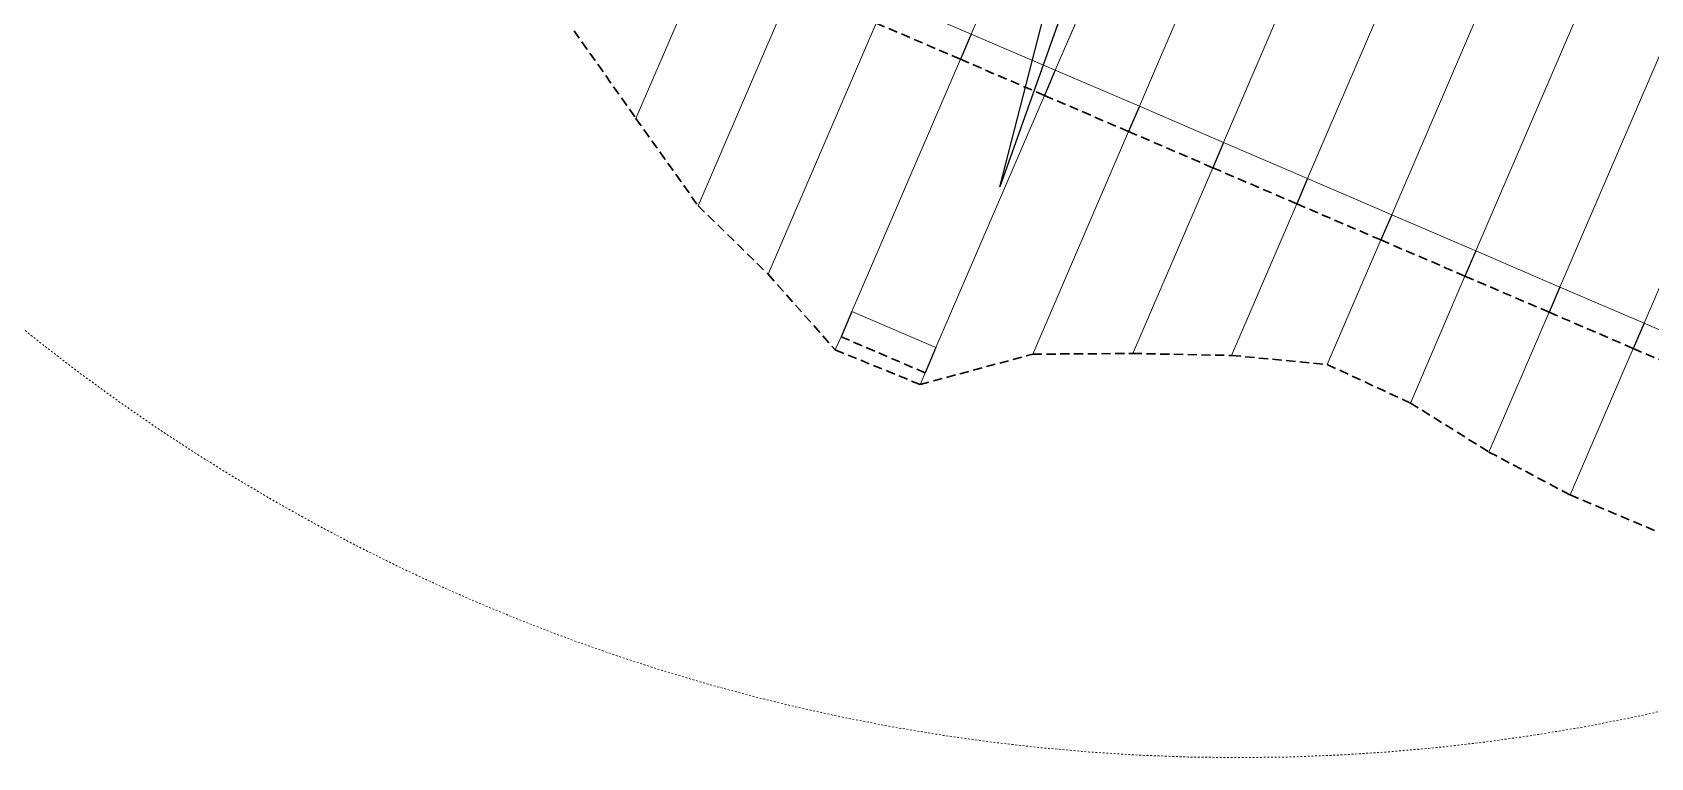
# Model space of a CAD drawing. Header units: metres. Extents: x 544752 to 548977, y 1840603 to 1844608.
# Drawn here: x 546510.7 to 546599.1, y 1842937.7 to 1842977.3 of the extents above; entities that cross this region are included whole.
import ezdxf

# ---------------------------------------------------------------- set-up
doc = ezdxf.new("R2010")
doc.units = ezdxf.units.M
doc.header["$MEASUREMENT"] = 0
doc.linetypes.add('ACAD_ISO02W100', pattern=[15, 12, -3])
doc.linetypes.add('Anordnung Grundriss$0$GESTRICHELT', pattern=[0.75, 0.5, -0.25])
doc.layers.add('Anordnung Grundriss$0$FBC-Windkraftstandort', color=7, linetype='Continuous')
for name, color, linetype, lineweight in [('C-ROAD-CORR', 5, 'Continuous', 0), ('C-ROAD-LINK', 150, 'Continuous', 0), ('C-TOPO-FEAT', 94, 'Continuous', 5), ('Đường', 5, 'ACAD_ISO02W100', 5)]:
    doc.layers.add(name, color=color, linetype=linetype, lineweight=lineweight)

# ---------------------------------------------------------------- blocks, each defined once
blk = doc.blocks.new('TB')
at = {"layer": 'Anordnung Grundriss$0$FBC-Windkraftstandort', "color": 1, "ltscale": 0.2}
blk.add_lwpolyline([(-10.82, 8.256), (15.123, 74.058), (-4.205, 8.207)], dxfattribs=at)
at = {"layer": 'Defpoints', "color": 5, "linetype": 'Anordnung Grundriss$0$GESTRICHELT', "lineweight": 5, "ltscale": 0.2}
blk.add_circle((-0.405, 0), 105.728, dxfattribs=at)

msp = doc.modelspace()

# ---------------------------------------------------------------- linework, layer by layer
at = {"layer": 'C-ROAD-CORR', "color": 160, "linetype": 'Continuous'}
for p, q in [((546567.881, 1842991.02, 553.352), (546561.957, 1842977.24, 543.352)), ((546561.957, 1842977.24, 543.352), (546567.881, 1842991.02, 553.352)), ((546567.881, 1842991.02, 553.352), (546561.957, 1842977.24, 543.352)), ((546572.475, 1842989.045, 553.227), (546566.55, 1842975.265, 543.227)), ((546566.55, 1842975.265, 543.227), (546572.475, 1842989.045, 553.227)), ((546572.475, 1842989.045, 553.227), (546566.55, 1842975.265, 543.227)), ((546577.068, 1842987.071, 553.102), (546571.144, 1842973.29, 543.102)), ((546571.144, 1842973.29, 543.102), (546577.068, 1842987.071, 553.102)), ((546577.068, 1842987.071, 553.102), (546571.144, 1842973.29, 543.102)), ((546581.662, 1842985.096, 552.977), (546575.737, 1842971.315, 542.977)), ((546575.737, 1842971.315, 542.977), (546581.662, 1842985.096, 552.977)), ((546581.662, 1842985.096, 552.977), (546575.737, 1842971.315, 542.977)), ((546586.255, 1842983.121, 552.852), (546580.331, 1842969.34, 542.852)), ((546580.331, 1842969.34, 542.852), (546586.255, 1842983.121, 552.852)), ((546586.255, 1842983.121, 552.852), (546580.331, 1842969.34, 542.852)), ((546547.584, 1842981.786, 543.757), (546543.647, 1842972.63, 537.112)), ((546547.584, 1842981.786, 543.757), (546543.647, 1842972.63, 537.112)), ((546547.584, 1842981.786, 543.757), (546543.647, 1842972.63, 537.112)), ((546547.584, 1842981.786, 543.757), (546543.647, 1842972.63, 537.112)), ((546590.849, 1842981.146, 552.727), (546584.924, 1842967.366, 542.727)), ((546584.924, 1842967.366, 542.727), (546590.849, 1842981.146, 552.727)), ((546590.849, 1842981.146, 552.727), (546584.924, 1842967.366, 542.727)), ((546552.177, 1842979.811, 543.632), (546547.039, 1842967.86, 534.959)), ((546552.177, 1842979.811, 543.632), (546547.039, 1842967.86, 534.959)), ((546552.177, 1842979.811, 543.632), (546547.039, 1842967.86, 534.959)), ((546552.177, 1842979.811, 543.632), (546547.039, 1842967.86, 534.959)), ((546595.442, 1842979.171, 552.602), (546589.518, 1842965.391, 542.602)), ((546589.518, 1842965.391, 542.602), (546595.442, 1842979.171, 552.602)), ((546595.442, 1842979.171, 552.602), (546589.518, 1842965.391, 542.602)), ((546556.771, 1842977.837, 543.507), (546550.871, 1842964.114, 533.549)), ((546556.771, 1842977.837, 543.507), (546550.871, 1842964.114, 533.549)), ((546556.771, 1842977.837, 543.507), (546550.871, 1842964.114, 533.549)), ((546556.771, 1842977.837, 543.507), (546550.871, 1842964.114, 533.549)), ((546561.957, 1842977.24, 543.352), (546561.364, 1842975.862, 543.382)), ((546561.957, 1842977.24, 543.352), (546561.364, 1842975.862, 543.382)), ((546600.036, 1842977.196, 552.477), (546594.111, 1842963.416, 542.477)), ((546594.111, 1842963.416, 542.477), (546600.036, 1842977.196, 552.477)), ((546600.036, 1842977.196, 552.477), (546594.111, 1842963.416, 542.477)), ((546561.364, 1842975.862, 543.382), (546555.44, 1842962.081, 533.382)), ((546555.44, 1842962.081, 533.382), (546561.364, 1842975.862, 543.382)), ((546561.364, 1842975.862, 543.382), (546555.44, 1842962.081, 533.382)), ((546566.55, 1842975.265, 543.227), (546565.958, 1842973.887, 543.257)), ((546566.55, 1842975.265, 543.227), (546565.958, 1842973.887, 543.257)), ((546604.629, 1842975.222, 552.352), (546598.705, 1842961.441, 542.352)), ((546598.705, 1842961.441, 542.352), (546604.629, 1842975.222, 552.352)), ((546604.629, 1842975.222, 552.352), (546598.705, 1842961.441, 542.352)), ((546565.958, 1842973.887, 543.257), (546560.033, 1842960.106, 533.257)), ((546560.033, 1842960.106, 533.257), (546565.958, 1842973.887, 543.257)), ((546565.958, 1842973.887, 543.257), (546560.033, 1842960.106, 533.257)), ((546571.144, 1842973.29, 543.102), (546570.551, 1842971.912, 543.132)), ((546571.144, 1842973.29, 543.102), (546570.551, 1842971.912, 543.132)), ((546570.551, 1842971.912, 543.132), (546565.321, 1842959.747, 534.304)), ((546570.551, 1842971.912, 543.132), (546565.321, 1842959.747, 534.304)), ((546570.551, 1842971.912, 543.132), (546565.321, 1842959.747, 534.304)), ((546570.551, 1842971.912, 543.132), (546565.321, 1842959.747, 534.304)), ((546575.737, 1842971.315, 542.977), (546575.145, 1842969.937, 543.007)), ((546575.737, 1842971.315, 542.977), (546575.145, 1842969.937, 543.007)), ((546575.145, 1842969.937, 543.007), (546570.781, 1842959.786, 535.641)), ((546575.145, 1842969.937, 543.007), (546570.781, 1842959.786, 535.641)), ((546575.145, 1842969.937, 543.007), (546570.781, 1842959.786, 535.641)), ((546575.145, 1842969.937, 543.007), (546570.781, 1842959.786, 535.641)), ((546580.331, 1842969.34, 542.852), (546579.738, 1842967.962, 542.882)), ((546580.331, 1842969.34, 542.852), (546579.738, 1842967.962, 542.882)), ((546579.738, 1842967.962, 542.882), (546576.177, 1842959.679, 536.871)), ((546579.738, 1842967.962, 542.882), (546576.177, 1842959.679, 536.871)), ((546579.738, 1842967.962, 542.882), (546576.177, 1842959.679, 536.871)), ((546579.738, 1842967.962, 542.882), (546576.177, 1842959.679, 536.871)), ((546584.924, 1842967.366, 542.727), (546584.332, 1842965.988, 542.757)), ((546584.924, 1842967.366, 542.727), (546584.332, 1842965.988, 542.757)), ((546584.332, 1842965.988, 542.757), (546581.406, 1842959.182, 537.818)), ((546584.332, 1842965.988, 542.757), (546581.406, 1842959.182, 537.818)), ((546584.332, 1842965.988, 542.757), (546581.406, 1842959.182, 537.818)), ((546584.332, 1842965.988, 542.757), (546581.406, 1842959.182, 537.818)), ((546589.518, 1842965.391, 542.602), (546588.925, 1842964.013, 542.632)), ((546589.518, 1842965.391, 542.602), (546588.925, 1842964.013, 542.632)), ((546588.925, 1842964.013, 542.632), (546585.944, 1842957.078, 537.599)), ((546588.925, 1842964.013, 542.632), (546585.944, 1842957.078, 537.599)), ((546588.925, 1842964.013, 542.632), (546585.944, 1842957.078, 537.599)), ((546588.925, 1842964.013, 542.632), (546585.944, 1842957.078, 537.599)), ((546594.111, 1842963.416, 542.477), (546593.519, 1842962.038, 542.507)), ((546594.111, 1842963.416, 542.477), (546593.519, 1842962.038, 542.507)), ((546555.44, 1842962.081, 533.382), (546554.848, 1842960.703, 533.412)), ((546555.44, 1842962.081, 533.382), (546554.848, 1842960.703, 533.412)), ((546593.519, 1842962.038, 542.507), (546590.236, 1842954.403, 536.966)), ((546593.519, 1842962.038, 542.507), (546590.236, 1842954.403, 536.966)), ((546593.519, 1842962.038, 542.507), (546590.236, 1842954.403, 536.966)), ((546593.519, 1842962.038, 542.507), (546590.236, 1842954.403, 536.966)), ((546554.848, 1842960.703, 533.412), (546554.535, 1842959.977, 532.885)), ((546554.848, 1842960.703, 533.412), (546554.535, 1842959.977, 532.885)), ((546554.848, 1842960.703, 533.412), (546554.535, 1842959.977, 532.885)), ((546554.848, 1842960.703, 533.412), (546554.535, 1842959.977, 532.885)), ((546598.705, 1842961.441, 542.352), (546598.112, 1842960.063, 542.382)), ((546598.705, 1842961.441, 542.352), (546598.112, 1842960.063, 542.382)), ((546560.033, 1842960.106, 533.257), (546559.441, 1842958.728, 533.287)), ((546560.033, 1842960.106, 533.257), (546559.441, 1842958.728, 533.287)), ((546598.112, 1842960.063, 542.382), (546594.671, 1842952.058, 536.573)), ((546598.112, 1842960.063, 542.382), (546594.671, 1842952.058, 536.573)), ((546598.112, 1842960.063, 542.382), (546594.671, 1842952.058, 536.573)), ((546598.112, 1842960.063, 542.382), (546594.671, 1842952.058, 536.573)), ((546559.441, 1842958.728, 533.287), (546559.168, 1842958.093, 532.826)), ((546559.441, 1842958.728, 533.287), (546559.168, 1842958.093, 532.826)), ((546559.441, 1842958.728, 533.287), (546559.168, 1842958.093, 532.826)), ((546559.441, 1842958.728, 533.287), (546559.168, 1842958.093, 532.826))]:
    msp.add_line(p, q, dxfattribs=at)
at = {"layer": 'C-ROAD-CORR', "color": 11, "linetype": 'Anordnung Grundriss$0$GESTRICHELT', "lineweight": 30}
for points in [[(546534.291, 1842988.063, 543.981), (546539.511, 1842985.257, 543.977), (546542.99, 1842983.761, 543.882), (546547.584, 1842981.786, 543.757), (546552.177, 1842979.811, 543.632), (546556.771, 1842977.837, 543.507), (546561.364, 1842975.862, 543.382), (546565.958, 1842973.887, 543.257), (546570.551, 1842971.912, 543.132), (546575.145, 1842969.937, 543.007), (546579.738, 1842967.962, 542.882), (546584.332, 1842965.988, 542.757), (546588.925, 1842964.013, 542.632), (546593.519, 1842962.038, 542.507), (546598.112, 1842960.063, 542.382), (546602.706, 1842958.088, 542.257), (546607.299, 1842956.113, 542.132), (546611.893, 1842954.139, 542.007), (546616.486, 1842952.164, 541.882), (546621.08, 1842950.189, 541.757)], [(546540.266, 1842977.423, 539.282), (546543.647, 1842972.63, 537.112), (546547.039, 1842967.86, 534.959), (546550.871, 1842964.114, 533.549), (546554.535, 1842959.977, 532.885), (546559.168, 1842958.093, 532.826), (546565.321, 1842959.747, 534.304), (546570.781, 1842959.786, 535.641), (546576.177, 1842959.679, 536.871), (546581.406, 1842959.182, 537.818), (546585.944, 1842957.078, 537.599), (546590.236, 1842954.403, 536.966), (546594.671, 1842952.058, 536.573), (546599.28, 1842950.121, 536.475)], [(546554.848, 1842960.703, 533.412), (546559.441, 1842958.728, 533.287)]]:
    msp.add_polyline3d(points, dxfattribs=at)
at = {"layer": 'C-ROAD-CORR', "color": 92, "linetype": 'Anordnung Grundriss$0$GESTRICHELT', "lineweight": 30}
msp.add_polyline3d([(546540.266, 1842977.423, 539.282), (546543.647, 1842972.63, 537.112), (546547.039, 1842967.86, 534.959), (546550.871, 1842964.114, 533.549), (546554.535, 1842959.977, 532.885), (546559.168, 1842958.093, 532.826), (546565.321, 1842959.747, 534.304), (546570.781, 1842959.786, 535.641), (546576.177, 1842959.679, 536.871), (546581.406, 1842959.182, 537.818), (546585.944, 1842957.078, 537.599), (546590.236, 1842954.403, 536.966), (546594.671, 1842952.058, 536.573), (546599.28, 1842950.121, 536.475)], dxfattribs=at)
at = {"layer": 'C-ROAD-LINK', "color": 83, "linetype": 'Continuous', "lineweight": -3}
for p, q in [((546561.957, 1842977.24, 543.352), (546561.364, 1842975.862, 543.382)), ((546566.55, 1842975.265, 543.227), (546565.958, 1842973.887, 543.257)), ((546571.144, 1842973.29, 543.102), (546570.551, 1842971.912, 543.132)), ((546575.737, 1842971.315, 542.977), (546575.145, 1842969.937, 543.007)), ((546580.331, 1842969.34, 542.852), (546579.738, 1842967.962, 542.882)), ((546584.924, 1842967.366, 542.727), (546584.332, 1842965.988, 542.757)), ((546589.518, 1842965.391, 542.602), (546588.925, 1842964.013, 542.632)), ((546594.111, 1842963.416, 542.477), (546593.519, 1842962.038, 542.507)), ((546555.44, 1842962.081, 533.382), (546554.848, 1842960.703, 533.412)), ((546598.705, 1842961.441, 542.352), (546598.112, 1842960.063, 542.382)), ((546560.033, 1842960.106, 533.257), (546559.441, 1842958.728, 533.287))]:
    msp.add_line(p, q, dxfattribs=at)
at = {"layer": 'C-TOPO-FEAT', "color": 94, "linetype": 'Continuous', "lineweight": 0, "ltscale": 2}
for points in [[(546535.113, 1842989.318, 543.951), (546540.103, 1842986.635, 543.947), (546543.583, 1842985.139, 543.852), (546548.176, 1842983.164, 543.727), (546552.77, 1842981.189, 543.602), (546557.363, 1842979.215, 543.477), (546561.957, 1842977.24, 543.352), (546566.55, 1842975.265, 543.227), (546571.144, 1842973.29, 543.102), (546575.737, 1842971.315, 542.977), (546580.331, 1842969.34, 542.852), (546584.924, 1842967.366, 542.727), (546589.518, 1842965.391, 542.602), (546594.111, 1842963.416, 542.477), (546598.705, 1842961.441, 542.352), (546603.298, 1842959.466, 542.227), (546607.892, 1842957.492, 542.102), (546612.485, 1842955.517, 541.977), (546617.079, 1842953.542, 541.852), (546621.672, 1842951.567, 541.727)], [(546555.44, 1842962.081, 533.382), (546560.033, 1842960.106, 533.257)]]:
    msp.add_polyline3d(points, dxfattribs=at)

# ---------------------------------------------------------------- block references
at = {"layer": 'Đường', "rotation": 181.9299516079559}
msp.add_blockref('TB', (546576.135, 1843043.418, 44), dxfattribs=at)

doc.saveas('drawing.dxf')
